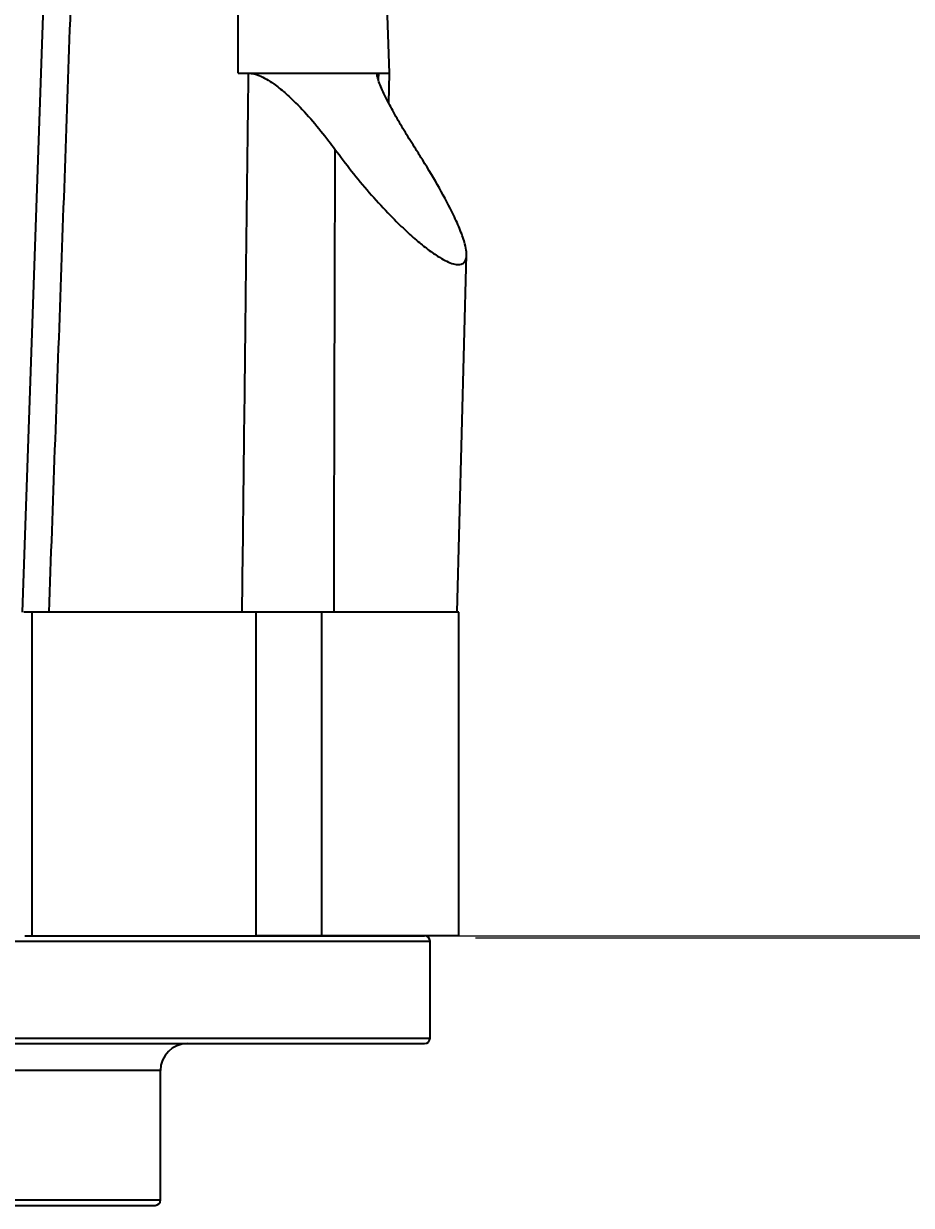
# Model space of a CAD drawing. Header units: millimetres. Extents: x 1726 to 4771, y 590 to 2743.
# Drawn here: x 2796 to 2960.6, y 2040 to 2259.2 of the extents above; entities that cross this region are included whole.
import ezdxf

# ---------------------------------------------------------------- set-up
doc = ezdxf.new("R2010")
doc.units = ezdxf.units.MM
doc.layers.add('AM_5', color=3, linetype='Continuous', lineweight=25)
doc.styles.add('SLDTEXTSTYLE1', font='txt.shx', dxfattribs={"width": 0.7, "bigfont": 'gbcbig.shx'})
doc.dimstyles.new('SLDDIMSTYLE12$0', dxfattribs={"dimtxt": 12, "dimasz": 10, "dimexe": 0, "dimexo": 0.0625, "dimgap": 0.875, "dimtad": 1, "dimdec": 1, "dimlfac": 1.8, "dimrnd": 1e-09, "dimzin": 12, "dimdsep": 46, "dimtxsty": 'SLDTEXTSTYLE1', "dimcen": 0.09, "dimdle": 8.16, "dimclrd": 3, "dimclre": 3, "dimadec": 0, "dimazin": 3, "dimtfac": 1, "dimtdec": 1, "dimtofl": 0, "dimtmove": 0, "dimatfit": 3, "dimfxl": 0, "dimfrac": 2, "dimtolj": 1, "dimlwd": 5, "dimlwe": 5, "dimarcsym": 0})

# ---------------------------------------------------------------- blocks, each defined once
blk = doc.blocks.new('*D48')
at = {"layer": 'AM_5', "color": 3, "lineweight": 5, "transparency": 16777216}
blk.add_line((3143.46, 2643.03), (3198.18, 2643.03), dxfattribs=at)
at = {"layer": 'AM_5', "color": 3, "linetype": 'Continuous', "lineweight": 5, "transparency": 16777216}
for p, q in [((3198.18, 2633.03), (3198.18, 2099.67)), ((2879.77, 2089.67), (3198.18, 2089.67))]:
    blk.add_line(p, q, dxfattribs=at)
at = {"layer": 'AM_5', "color": 3, "transparency": 16777216}
for points in [[(3196.52, 2633.03), (3199.85, 2633.03), (3198.18, 2643.03)], [(3196.52, 2099.67), (3199.85, 2099.67), (3198.18, 2089.67)]]:
    blk.add_solid(points, dxfattribs=at)
at = {"layer": 'Defpoints', "color": 0, "transparency": 16777216}
for p in [(3143.4, 2643.03), (2879.71, 2089.67), (3198.18, 2089.67)]:
    blk.add_point(p, dxfattribs=at)
at = {"layer": 'AM_5', "color": 0, "transparency": 16777216, "insert": (3183.6, 2368.23), "char_height": 12, "attachment_point": 5, "rotation": 90, "style": 'SLDTEXTSTYLE1'}
blk.add_mtext('\\A1;{\\H2.28571x;545}', dxfattribs=at)
blk = doc.blocks.new('*D52')
at = {"layer": 'AM_5', "color": 3, "linetype": 'ByBlock', "lineweight": 5, "transparency": 16777216}
for p, q in [((2876.78, 2090.03), (2996.14, 2090.03)), ((2996.14, 2080.03), (2996.14, 1730.03)), ((2846.43, 1720.03), (2996.14, 1720.03))]:
    blk.add_line(p, q, dxfattribs=at)
at = {"layer": 'AM_5', "color": 3, "transparency": 16777216}
for points in [[(2994.47, 2080.03), (2997.81, 2080.03), (2996.14, 2090.03)], [(2994.47, 1730.03), (2997.81, 1730.03), (2996.14, 1720.03)]]:
    blk.add_solid(points, dxfattribs=at)
at = {"layer": 'Defpoints', "color": 0, "transparency": 16777216}
for p in [(2876.72, 2090.03), (2846.37, 1720.03), (2996.14, 1720.03)]:
    blk.add_point(p, dxfattribs=at)
at = {"layer": 'AM_5', "color": 0, "transparency": 16777216, "insert": (2989.27, 1905.03), "char_height": 12, "attachment_point": 5, "rotation": 90, "style": 'SLDTEXTSTYLE1'}
blk.add_mtext('\\A1;370', dxfattribs=at)

msp = doc.modelspace()

# ---------------------------------------------------------------- linework, layer by layer
at = {"color": 7, "linetype": 'Continuous', "lineweight": 25}
for p, q in [((2863.856, 2250.034), (2862.051, 2301.714)), ((2835.81, 2250.034), (2835.81, 2272.133)), ((2795.757, 2150.034), (2799.917, 2269.161)), ((2835.81, 2250.034), (2837.7, 2250.034)), ((2837.7, 2250.034), (2861.797, 2250.034)), ((2861.797, 2250.034), (2861.762, 2248.792)), ((2861.797, 2250.034), (2863.856, 2250.034)), ((2863.71, 2244.459), (2863.856, 2250.034)), ((2876.395, 2150.034), (2878.131, 2216.314)), ((2797.547, 2150.034), (2796.009, 2150.034)), ((2797.547, 2090.034), (2797.547, 2150.034)), ((2839.141, 2150.034), (2797.547, 2150.034)), ((2839.141, 2090.034), (2839.141, 2150.034)), ((2851.274, 2150.034), (2839.141, 2150.034)), ((2851.274, 2090.034), (2851.274, 2150.034)), ((2876.706, 2150.034), (2851.274, 2150.034)), ((2876.706, 2090.034), (2876.706, 2150.034)), ((2876.718, 2150.034), (2876.706, 2150.034)), ((2876.718, 2090.034), (2876.718, 2150.034)), ((2571.366, 2089.034), (2871.366, 2089.034)), ((2851.274, 2090.034), (2839.141, 2090.034)), ((2876.706, 2090.034), (2851.274, 2090.034)), ((2871.366, 2071.034), (2871.366, 2089.034)), ((2876.718, 2090.034), (2876.706, 2090.034)), ((2571.366, 2071.034), (2871.366, 2071.034)), ((2572.366, 2070.034), (2870.366, 2070.034)), ((2821.366, 2065.034), (2621.366, 2065.034)), ((2821.366, 2041.034), (2821.366, 2065.034)), ((2621.366, 2041.034), (2821.366, 2041.034))]:
    msp.add_line(p, q, dxfattribs=at)
for centre, radius, start, end in [((2870.366, 2089.034), 1, 0, 90), ((2826.366, 2065.034), 5, 90, 180), ((2870.366, 2071.034), 1, 270, 0), ((2820.366, 2041.034), 1, 270, 0)]:
    msp.add_arc(centre, radius, start, end, dxfattribs=at)
for points, knots in [([(2804.921, 2269.135), (2804.225, 2249.534), (2802.817, 2209.833), (2801.386, 2170.133), (2800.662, 2150.034)], [0, 0, 0, 0, 0.4937145, 1, 1, 1, 1]), ([(2836.527, 2150.034), (2836.76, 2170.116), (2837.148, 2203.449), (2837.543, 2236.783), (2837.7, 2250.034)], [0, 0, 0, 0, 0.6024708, 1, 1, 1, 1]), ([(2837.7, 2250.034), (2838.337, 2249.945), (2839.365, 2249.801), (2841.004, 2248.955), (2842.604, 2247.92), (2844.44, 2246.449), (2846.893, 2244.149), (2849.662, 2241.139), (2852.043, 2238.191), (2853.347, 2236.432), (2853.721, 2235.929)], [0, 0, 0, 0, 0.1281278, 0.2070687, 0.2861351, 0.404738, 0.5235866, 0.7217864, 0.9203618, 1, 1, 1, 1]), ([(2868.713, 2235.929), (2868.063, 2236.963), (2866.759, 2239.033), (2865.012, 2242.021), (2863.422, 2244.942), (2862.338, 2247.197), (2861.766, 2248.691), (2861.477, 2249.746), (2861.677, 2249.926), (2861.797, 2250.034)], [0, 0, 0, 0, 0.1638594, 0.3281213, 0.4914407, 0.6743603, 0.7670388, 0.8595026, 1, 1, 1, 1]), ([(2853.721, 2235.929), (2853.694, 2227.38), (2853.605, 2198.748), (2853.543, 2170.116), (2853.499, 2150.034)], [0, 0, 0, 0, 0.2985989, 1, 1, 1, 1]), ([(2853.721, 2235.929), (2854.74, 2234.567), (2856.782, 2231.841), (2860.071, 2227.883), (2863.177, 2224.451), (2866.033, 2221.576), (2868.456, 2219.351), (2870.722, 2217.492), (2872.608, 2216.154), (2874.184, 2215.242), (2875.456, 2214.691), (2876.517, 2214.471), (2877.309, 2214.58), (2877.82, 2214.992), (2878.128, 2215.706), (2878.16, 2216.809), (2877.833, 2218.537), (2877.039, 2220.852), (2875.5, 2224.289), (2873.181, 2228.64), (2870.705, 2232.786), (2869.147, 2235.245), (2868.713, 2235.929)], [0, 0, 0, 0, 0.07048174, 0.1411253, 0.21143973, 0.26200204, 0.31251096, 0.35557569, 0.39856961, 0.430653, 0.46270625, 0.49496022, 0.52721077, 0.55643206, 0.58567283, 0.62539722, 0.66518161, 0.72321756, 0.7813627, 0.87292827, 0.96465682, 1, 1, 1, 1]), ([(2800.662, 2150.034), (2799.994, 2150.034), (2798.657, 2150.034), (2797.086, 2150.034), (2796.34, 2150.034), (2796.009, 2150.034)], [0, 0, 0, 0, 0.3575899, 0.7151786, 1, 1, 1, 1]), ([(2853.499, 2150.034), (2852.684, 2150.034), (2851.054, 2150.034), (2848.513, 2150.034), (2845.994, 2150.034), (2843.542, 2150.034), (2841.286, 2150.034), (2839.632, 2150.034), (2838.935, 2150.034), (2838.791, 2150.034)], [0, 0, 0, 0, 0.1597836, 0.3195668, 0.4793522, 0.6391376, 0.7988886, 0.9586398, 1, 1, 1, 1]), ([(2796.229, 2090.034), (2798.47, 2090.034), (2803.647, 2090.034), (2811.329, 2090.034), (2819.299, 2090.034), (2826.808, 2090.034), (2833.819, 2090.034), (2840.284, 2090.034), (2846.155, 2090.034), (2851.408, 2090.034), (2856.022, 2090.034), (2860.24, 2090.034), (2863.903, 2090.034), (2866.859, 2090.034), (2868.9, 2090.034), (2870.141, 2090.034), (2870.292, 2090.034), (2870.366, 2090.034)], [0, 0, 0, 0, 0.050162, 0.1158611, 0.1817571, 0.2478107, 0.3138612, 0.3797572, 0.4454594, 0.5104668, 0.5749886, 0.6389882, 0.7142186, 0.7880633, 0.8603867, 0.9310675, 1, 1, 1, 1]), ([(2622.366, 2040.034), (2622.443, 2040.034), (2622.601, 2040.034), (2623.901, 2040.034), (2626.057, 2040.034), (2629.191, 2040.034), (2633.3, 2040.034), (2638.378, 2040.034), (2644.382, 2040.034), (2651.237, 2040.034), (2658.842, 2040.034), (2667.068, 2040.034), (2675.772, 2040.034), (2684.802, 2040.034), (2694.006, 2040.034), (2703.235, 2040.034), (2712.359, 2040.034), (2721.366, 2040.034), (2730.374, 2040.034), (2739.497, 2040.034), (2748.727, 2040.034), (2757.93, 2040.034), (2766.96, 2040.034), (2775.664, 2040.034), (2783.89, 2040.034), (2791.495, 2040.034), (2798.35, 2040.034), (2804.354, 2040.034), (2809.432, 2040.034), (2813.541, 2040.034), (2816.675, 2040.034), (2818.831, 2040.034), (2820.131, 2040.034), (2820.289, 2040.034), (2820.366, 2040.034)], [0, 0, 0, 0, 0.0286421, 0.05824834, 0.08873412, 0.11999374, 0.15190126, 0.18431259, 0.21706872, 0.25, 0.28293128, 0.31568741, 0.34809874, 0.38000626, 0.41126588, 0.44175166, 0.4713579, 0.5, 0.5286421, 0.55824834, 0.58873412, 0.61999374, 0.65190126, 0.68431259, 0.71706872, 0.75, 0.78293128, 0.81568741, 0.84809874, 0.88000626, 0.91126588, 0.94175166, 0.9713579, 1, 1, 1, 1]), ([(2623.366, 2040.034), (2623.443, 2040.034), (2623.598, 2040.034), (2624.886, 2040.034), (2627.02, 2040.034), (2630.122, 2040.034), (2634.189, 2040.034), (2639.216, 2040.034), (2645.16, 2040.034), (2651.946, 2040.034), (2659.473, 2040.034), (2667.616, 2040.034), (2676.233, 2040.034), (2685.172, 2040.034), (2694.282, 2040.034), (2703.418, 2040.034), (2712.45, 2040.034), (2721.366, 2040.034), (2730.283, 2040.034), (2739.314, 2040.034), (2748.45, 2040.034), (2757.56, 2040.034), (2766.499, 2040.034), (2775.116, 2040.034), (2783.259, 2040.034), (2790.786, 2040.034), (2797.572, 2040.034), (2803.516, 2040.034), (2808.543, 2040.034), (2812.61, 2040.034), (2815.712, 2040.034), (2817.846, 2040.034), (2819.134, 2040.034), (2819.289, 2040.034), (2819.366, 2040.034)], [0, 0, 0, 0, 0.0286421, 0.0582483, 0.0887341, 0.1199937, 0.1519013, 0.1843126, 0.2170687, 0.25, 0.2829313, 0.3156874, 0.3480987, 0.3800063, 0.4112659, 0.4417517, 0.4713579, 0.5, 0.5286421, 0.5582483, 0.5887341, 0.6199937, 0.6519013, 0.6843126, 0.7170687, 0.75, 0.7829313, 0.8156874, 0.8480987, 0.8800063, 0.9112659, 0.9417517, 0.9713579, 1, 1, 1, 1])]:
    msp.add_open_spline(points, degree=3, knots=knots, dxfattribs=at)

# ---------------------------------------------------------------- dimensions: what is measured, and where the dimension line sits
at = {"layer": 'AM_5'}
dim = msp.add_linear_dim(base=(3198.184, 2089.669), p1=(3143.399, 2643.034), p2=(2879.708, 2089.669), angle=90, text='{\\H2.28571x;545}', dimstyle='SLDDIMSTYLE12$0', override={"dimlfac": 1}, dxfattribs=at)
dim.commit()
dim.dimension.update_dxf_attribs({"geometry": '*D48', "text_midpoint": (3198.184, 2368.233), "dimtype": 160})
dim = msp.add_linear_dim(base=(2996.141, 1720.034), p1=(2876.718, 2090.034), p2=(2846.366, 1720.034), angle=90, dimstyle='SLDDIMSTYLE12$0', override={"dimlfac": 1, "dimpost": '', "dimfxl": 1.25, "dimarcsym": 1}, dxfattribs=at)
dim.commit()
dim.dimension.update_dxf_attribs({"geometry": '*D52', "text_midpoint": (2989.266, 1905.034)})

doc.saveas('drawing.dxf')
